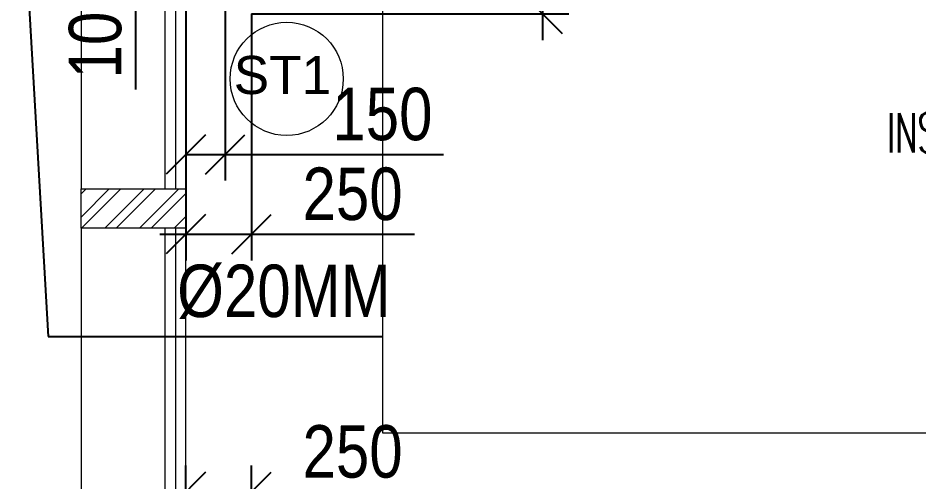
# Model space of a CAD drawing. Header units: inches. Extents: x 5899882 to 5988838, y -468923 to -96891.
# Drawn here: x 5958188 to 5961623, y -379369 to -377600 of the extents above; entities that cross this region are included whole.
import ezdxf

# ---------------------------------------------------------------- set-up
doc = ezdxf.new("R2010")
doc.units = ezdxf.units.IN
doc.header["$MEASUREMENT"] = 0
doc.linetypes.add('1', pattern=[0])
doc.layers.get('Defpoints').update_dxf_attribs({"color": 8})
for name, color, linetype in [('0- SLC ARCH LAYOUT', 7, 'Continuous'), ('0- SLC DIMENSION', 7, 'Continuous'), ('0-SLC-DOMESTIC LINE', 5, 'DOMESTIC_LINE')]:
    doc.layers.add(name, color=color, linetype=linetype)
for name, color, linetype, lineweight in [('ARCL-HATCH-B', 8, 'Continuous', 5), ('ARLC-DOOR-W', 8, 'Continuous', 5), ('ARLC-ELE0', 8, 'Continuous', 9), ('ARLC-FUR (NOMN)', 8, 'Continuous', 9), ('ARLC-FURN', 8, 'Continuous', 9), ('ARLC-TEXT0', 8, 'Continuous', 20), ('ARLC-WALL', 8, 'Continuous', 15)]:
    doc.layers.add(name, color=color, linetype=linetype, lineweight=lineweight)
doc.styles.add('ARIAL', font='tahoma.ttf')
doc.styles.add('RS', font='simplex8.shx', dxfattribs={"width": 0.6, "height": 150})
doc.styles.get("Standard").update_dxf_attribs({"font": 'arial.ttf'})
doc.styles.add('swis cn bt', font='swissc.ttf')
doc.linetypes.add('DOMESTIC_LINE', pattern='A,0.5,-0.2,["DWS",ARIAL,S=0.1,R=0,X=-0.1,Y=-0.05],-0.25', length=0.95)
doc.dimstyles.new('SLC', dxfattribs={"dimtxt": 200, "dimasz": 150, "dimexe": 100, "dimexo": 0, "dimgap": 50, "dimtad": 1, "dimdec": 0, "dimrnd": 5, "dimzin": 1, "dimdsep": 46, "dimtxsty": 'swis cn bt', "dimblk": 'OBLIQUE', "dimcen": 60, "dimdle": 100, "dimclrd": 256, "dimclre": 256, "dimclrt": 256, "dimazin": 0, "dimtfac": 1, "dimtdec": 0, "dimtofl": 0, "dimtmove": 0, "dimatfit": 3, "dimfxl": 0.18, "dimtolj": 1, "dimtzin": 0, "dimarcsym": 0})

# ---------------------------------------------------------------- blocks, each defined once
blk = doc.blocks.new('A$C250334D4')
at = {"layer": 'ARCL-HATCH-B'}
h = blk.add_hatch(dxfattribs=at)
h.set_pattern_fill('ANSI32', color=256, scale=250)
h.set_pattern_definition([(45, (-5568073.500000953, 103534.9999999981), (-66.29126073623883, 66.29126073623884), []), (45, (-5568029.305827203, 103534.9999999981), (-66.29126073623883, 66.29126073623884), [])])
h.paths.add_polyline_path([(13644.99999904633, -21145.00000000186), (13244.99999904633, -21145.00000000186), (13244.99999904633, -21295), (13644.99999904633, -21295)])
at = {"layer": 'ARLC-DOOR-W', "ltscale": 0.1}
for p, q in [((13604.99999904633, -20025), (13604.99999904633, -21145.00000000186)), ((13604.99999904633, -21295), (13604.99999904633, -24605.00000000186))]:
    blk.add_line(p, q, dxfattribs=at)
at = {"layer": 'ARLC-DOOR-W'}
for points in [[(13644.99999904633, -20025), (13564.99999904633, -20025), (13564.99999904633, -21145.00000000186), (13644.99999904633, -21145.00000000186)], [(13644.99999904633, -21295), (13564.99999904633, -21295), (13564.99999904633, -24605.00000000186), (13644.99999904633, -24605.00000000186)]]:
    blk.add_lwpolyline(points, close=True, dxfattribs=at)
at = {"layer": 'ARLC-ELE0'}
for p, q in [((13244.99999904633, -20025), (13244.99999904633, -21145)), ((13244.99999904633, -21295), (13244.99999904633, -24604.99999954924))]:
    blk.add_line(p, q, dxfattribs=at)
at = {"layer": 'ARLC-FUR (NOMN)'}
blk.add_circle((14029.70620541833, -20725.15287439115), 215.9018918164074, dxfattribs=at)
at = {"layer": 'ARLC-FURN'}
blk.add_line((14394.99999904633, -19574.99999999907), (14394.99999904633, -22074.99999999907), dxfattribs=at)
at = {"layer": 'ARLC-FURN', "ltscale": 0.1}
blk.add_line((14394.99999904633, -22074.99999999907), (21644.99999904633, -22074.99999999904), dxfattribs=at)
at = {"layer": 'ARLC-WALL'}
blk.add_lwpolyline([(13244.99999904633, -21145.00000000186), (13644.99999904633, -21145.00000000186), (13644.99999904633, -21295), (13244.99999904633, -21295)], close=True, dxfattribs=at)
at = {"layer": 'ARLC-FUR (NOMN)'}
blk.add_text('ST1', height=145.3833212926984, dxfattribs=at).set_placement((13827.30358354375, -20783.03765692539))
at = {"layer": 'ARLC-TEXT0', "style": 'RS', "width": 0.6}
blk.add_text('INSTRUMENTATION ', height=150, dxfattribs=at).set_placement((16321.79392077494, -21005.41573480729))
blk = doc.blocks.new('_OBLIQUE')
at = {"color": 0, "linetype": 'ByBlock'}
blk.add_line((-0.5, -0.5), (0.5, 0.5), dxfattribs=at)
blk = doc.blocks.new('*D228')
at = {"layer": '0- SLC DIMENSION', "lineweight": -2, "transparency": 16777216}
for p, q in [((5958828.866172347, -380451.9092888166), (5958828.866172347, -379307)), ((5959078.868082939, -380451.9092888148), (5959078.868082939, -379307)), ((5958728.866172347, -379407), (5959078.868082939, -379407)), ((5959078.868082939, -379407), (5959701.335615406, -379407))]:
    blk.add_line(p, q, dxfattribs=at)
at = {"layer": 'Defpoints', "color": 0, "transparency": 16777216}
for p in [(5959078.868082939, -379407), (5958828.866172347, -380451.9092888166), (5959078.868082939, -380451.9092888148)]:
    blk.add_point(p, dxfattribs=at)
at = {"layer": '0- SLC DIMENSION', "lineweight": -2, "transparency": 16777216, "xscale": 150, "yscale": 150, "zscale": 150, "rotation": 180}
blk.add_blockref('_OBLIQUE', (5958828.866172347, -379407), dxfattribs=at)
at = {"layer": '0- SLC DIMENSION', "lineweight": -2, "transparency": 16777216, "xscale": 150, "yscale": 150, "zscale": 150}
blk.add_blockref('_OBLIQUE', (5959078.868082939, -379407), dxfattribs=at)
at = {"layer": '0- SLC DIMENSION', "transparency": 16777216, "insert": (5959465.101849172, -379254.2077922078), "char_height": 200, "attachment_point": 5, "style": 'swis cn bt'}
blk.add_mtext('\\A1;250', dxfattribs=at)
blk = doc.blocks.new('*D402')
at = {"layer": '0- SLC DIMENSION', "lineweight": -2, "transparency": 16777216}
for p, q in [((5960190.5, -376581.9092889291), (5960190.5, -377683.8293393007)), ((5959078.868086908, -376681.9092889291), (5960290.5, -376681.9092889291)), ((5959078.868086908, -377583.8293393007), (5960290.5, -377583.8293393007))]:
    blk.add_line(p, q, dxfattribs=at)
at = {"layer": 'Defpoints', "color": 0, "transparency": 16777216}
for p in [(5959078.868086908, -376681.9092889291), (5959078.868086908, -377583.8293393007), (5960190.5, -377583.8293393007)]:
    blk.add_point(p, dxfattribs=at)
at = {"layer": '0- SLC DIMENSION', "lineweight": -2, "transparency": 16777216, "xscale": 150, "yscale": 150, "zscale": 150}
for p, rotation in [((5960190.5, -376681.9092889291), 90), ((5960190.5, -377583.8293393007), 270)]:
    blk.add_blockref('_OBLIQUE', p, dxfattribs=dict(at, rotation=rotation))
at = {"layer": '0- SLC DIMENSION', "transparency": 16777216, "insert": (5960037.837662337, -377132.8693141139), "char_height": 200, "attachment_point": 5, "rotation": 90, "style": 'swis cn bt'}
blk.add_mtext('\\A1;900', dxfattribs=at)
blk = doc.blocks.new('*D403')
at = {"layer": '0- SLC DIMENSION', "lineweight": -2, "transparency": 16777216}
for p, q in [((5958828.866176317, -377457.830730672), (5958828.866176317, -378220)), ((5958978.588313933, -377457.830730672), (5958978.588313933, -378220)), ((5958828.866176317, -378120), (5959078.588313933, -378120)), ((5958978.588313933, -378120), (5959811.463574944, -378120))]:
    blk.add_line(p, q, dxfattribs=at)
at = {"layer": 'Defpoints', "color": 0, "transparency": 16777216}
for p in [(5958828.866176317, -377457.830730672), (5958978.588313933, -377457.830730672), (5958828.866176317, -378120)]:
    blk.add_point(p, dxfattribs=at)
at = {"layer": '0- SLC DIMENSION', "lineweight": -2, "transparency": 16777216, "xscale": 150, "yscale": 150, "zscale": 150, "rotation": 180}
blk.add_blockref('_OBLIQUE', (5958828.866176317, -378120), dxfattribs=at)
at = {"layer": '0- SLC DIMENSION', "lineweight": -2, "transparency": 16777216, "xscale": 150, "yscale": 150, "zscale": 150}
blk.add_blockref('_OBLIQUE', (5958978.588313933, -378120), dxfattribs=at)
at = {"layer": '0- SLC DIMENSION', "transparency": 16777216, "insert": (5959578.866172347, -377967.3376623376), "char_height": 200, "attachment_point": 5, "style": 'swis cn bt'}
blk.add_mtext('\\A1;150', dxfattribs=at)
blk = doc.blocks.new('*D404')
at = {"layer": '0- SLC DIMENSION', "lineweight": -2, "transparency": 16777216}
for p, q in [((5958828.866176317, -377583.8293393026), (5958828.866176317, -378524.5)), ((5959078.868086908, -377583.8293393007), (5959078.868086908, -378524.5)), ((5958728.866176317, -378424.5), (5959078.868086908, -378424.5)), ((5959078.868086908, -378424.5), (5959701.335619375, -378424.5))]:
    blk.add_line(p, q, dxfattribs=at)
at = {"layer": 'Defpoints', "color": 0, "transparency": 16777216}
for p in [(5958828.866176317, -377583.8293393026), (5959078.868086908, -377583.8293393007), (5959078.868086908, -378424.5)]:
    blk.add_point(p, dxfattribs=at)
at = {"layer": '0- SLC DIMENSION', "lineweight": -2, "transparency": 16777216, "xscale": 150, "yscale": 150, "zscale": 150, "rotation": 180}
blk.add_blockref('_OBLIQUE', (5958828.866176317, -378424.5), dxfattribs=at)
at = {"layer": '0- SLC DIMENSION', "lineweight": -2, "transparency": 16777216, "xscale": 150, "yscale": 150, "zscale": 150}
blk.add_blockref('_OBLIQUE', (5959078.868086908, -378424.5), dxfattribs=at)
at = {"layer": '0- SLC DIMENSION', "transparency": 16777216, "insert": (5959465.101853142, -378271.7077922078), "char_height": 200, "attachment_point": 5, "style": 'swis cn bt'}
blk.add_mtext('\\A1;250', dxfattribs=at)
blk = doc.blocks.new('*D632')
at = {"layer": '0- SLC DIMENSION', "lineweight": -2, "transparency": 16777216}
for p, q in [((5958636, -377055.3056240609), (5958636, -377256.9092889291)), ((5958980.061548586, -377155.3056240609), (5958536, -377155.3056240609)), ((5959202.944730628, -377256.9092889291), (5958536, -377256.9092889291)), ((5958636, -377256.9092889291), (5958636, -377872.1040941239))]:
    blk.add_line(p, q, dxfattribs=at)
at = {"layer": 'Defpoints', "color": 0, "transparency": 16777216}
for p in [(5958980.061548586, -377155.3056240609), (5958636, -377256.9092889291), (5959202.944730628, -377256.9092889291)]:
    blk.add_point(p, dxfattribs=at)
at = {"layer": '0- SLC DIMENSION', "lineweight": -2, "transparency": 16777216, "xscale": 150, "yscale": 150, "zscale": 150}
for p, rotation in [((5958636, -377155.3056240609), 90), ((5958636, -377256.9092889291), 270)]:
    blk.add_blockref('_OBLIQUE', p, dxfattribs=dict(at, rotation=rotation))
at = {"layer": '0- SLC DIMENSION', "transparency": 16777216, "insert": (5958483.337662337, -377639.5066915256), "char_height": 200, "attachment_point": 5, "rotation": 90, "style": 'swis cn bt'}
blk.add_mtext('\\A1;100', dxfattribs=at)

msp = doc.modelspace()

# ---------------------------------------------------------------- block references
at = {"layer": '0- SLC ARCH LAYOUT'}
msp.add_blockref('A$C250334D4', (5945183.866173301, -357106.90928893), dxfattribs=at)

# ---------------------------------------------------------------- next in the draw order: texts
at = {"layer": '0-SLC-DOMESTIC LINE', "linetype": '1', "insert": (5959610.275280449, -378540.3952730943), "char_height": 200, "width": 687.5945739665035, "attachment_point": 3}
msp.add_mtext('{\\fSwis721 Cn BT|b0|i0|c0|p34;%%C20MM}', dxfattribs=at)

# ---------------------------------------------------------------- next in the draw order: dimensions: what is measured, and where the dimension line sits
at = {"layer": '0- SLC DIMENSION', "color": 1}
dim = msp.add_aligned_dim(p1=(5959078.868086908, -376681.9092889291), p2=(5959078.868086908, -377583.8293393007), distance=1111.6319130919874, dimstyle='SLC', dxfattribs=at)
dim.commit()
dim.dimension.update_dxf_attribs({"geometry": '*D402', "text_midpoint": (5960037.837662337, -377132.8693141139)})
dim = msp.add_linear_dim(base=(5958636, -377256.9092889291), p1=(5958980.061548586, -377155.3056240609), p2=(5959202.944730628, -377256.9092889291), angle=90, dimstyle='SLC', dxfattribs=at)
dim.commit()
dim.dimension.update_dxf_attribs({"geometry": '*D632', "text_midpoint": (5958483.337662337, -377639.5066915256)})
dim = msp.add_linear_dim(base=(5958828.866176317, -378120), p1=(5958978.588313933, -377457.830730672), p2=(5958828.866176317, -377457.830730672), dimstyle='SLC', dxfattribs=at)
dim.commit()
dim.dimension.update_dxf_attribs({"geometry": '*D403', "text_midpoint": (5959578.866172347, -378120), "dimtype": 160})
for base, p1, p2, picture, middle in [((5959078.868086908, -378424.5), (5958828.866176317, -377583.8293393026), (5959078.868086908, -377583.8293393007), '*D404', (5959465.101853142, -378271.7077922078)), ((5959078.868082939, -379407), (5958828.866172347, -380451.9092888166), (5959078.868082939, -380451.9092888148), '*D228', (5959465.101849172, -379254.2077922078))]:
    dim = msp.add_linear_dim(base=base, p1=p1, p2=p2, dimstyle='SLC', dxfattribs=at)
    dim.commit()
    dim.dimension.update_dxf_attribs({"geometry": picture, "text_midpoint": middle})

# ---------------------------------------------------------------- next in the draw order: leaders
at = {"layer": '0-SLC-DOMESTIC LINE', "linetype": '1'}
msp.add_leader([(5958203.866172349, -377106.9092889301), (5958302.5, -378814.5000000001), (5959578.866172347, -378814.5000000001)], dimstyle='SLC', override={"dimgap": 50, "dimtad": 0, "dimfxlon": 1}, dxfattribs=at)

doc.saveas('drawing.dxf')
